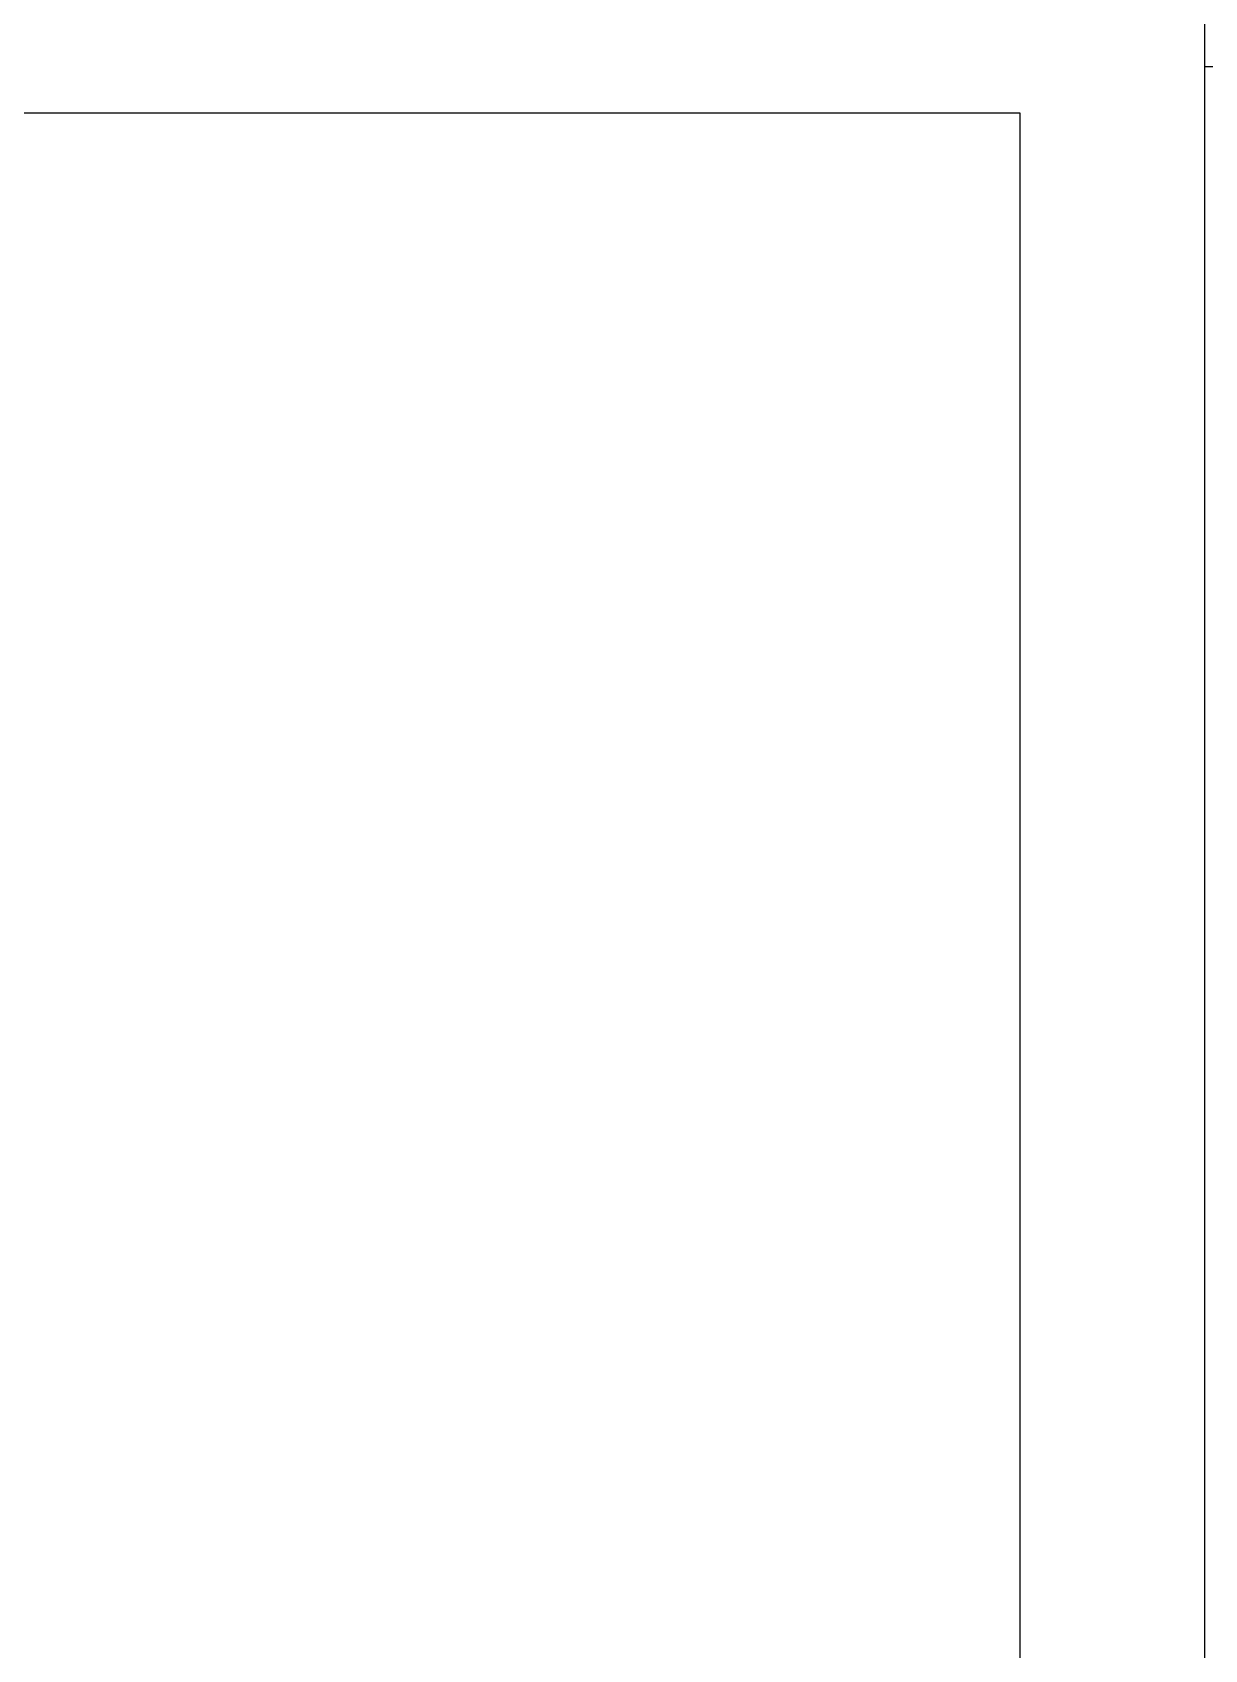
# Model space of a CAD drawing. Extents: x 338 to 7662, y 1527 to 4803.
# Drawn here: x 3773.41 to 3779.75, y 3149.93 to 3158.69 of the extents above; entities that cross this region are included whole.
import ezdxf

# ---------------------------------------------------------------- set-up
doc = ezdxf.new("R2010")
doc.units = 0
doc.header["$LTSCALE"] = 96
doc.header["$MEASUREMENT"] = 0
doc.layers.add('A-FLOR-CASE', color=3, linetype='CONTINUOUS')
doc.layers.add('A-FLOR-PFIX', color=2, linetype='CONTINUOUS')

msp = doc.modelspace()

# ---------------------------------------------------------------- linework, layer by layer
at = {"layer": 'A-FLOR-CASE'}
msp.add_line((3813.75, 3158.5), (3779.75, 3158.5), dxfattribs=at)
at = {"layer": 'A-FLOR-PFIX'}
for p, q in [((3779.75, 3159.25), (3779.75, 3135.25)), ((3779.75, 3159.25), (3779.75, 3135.25)), ((3756.75, 3158.25), (3778.75, 3158.25)), ((3778.75, 3158.25), (3778.75, 3136.25))]:
    msp.add_line(p, q, dxfattribs=at)

doc.saveas('drawing.dxf')
